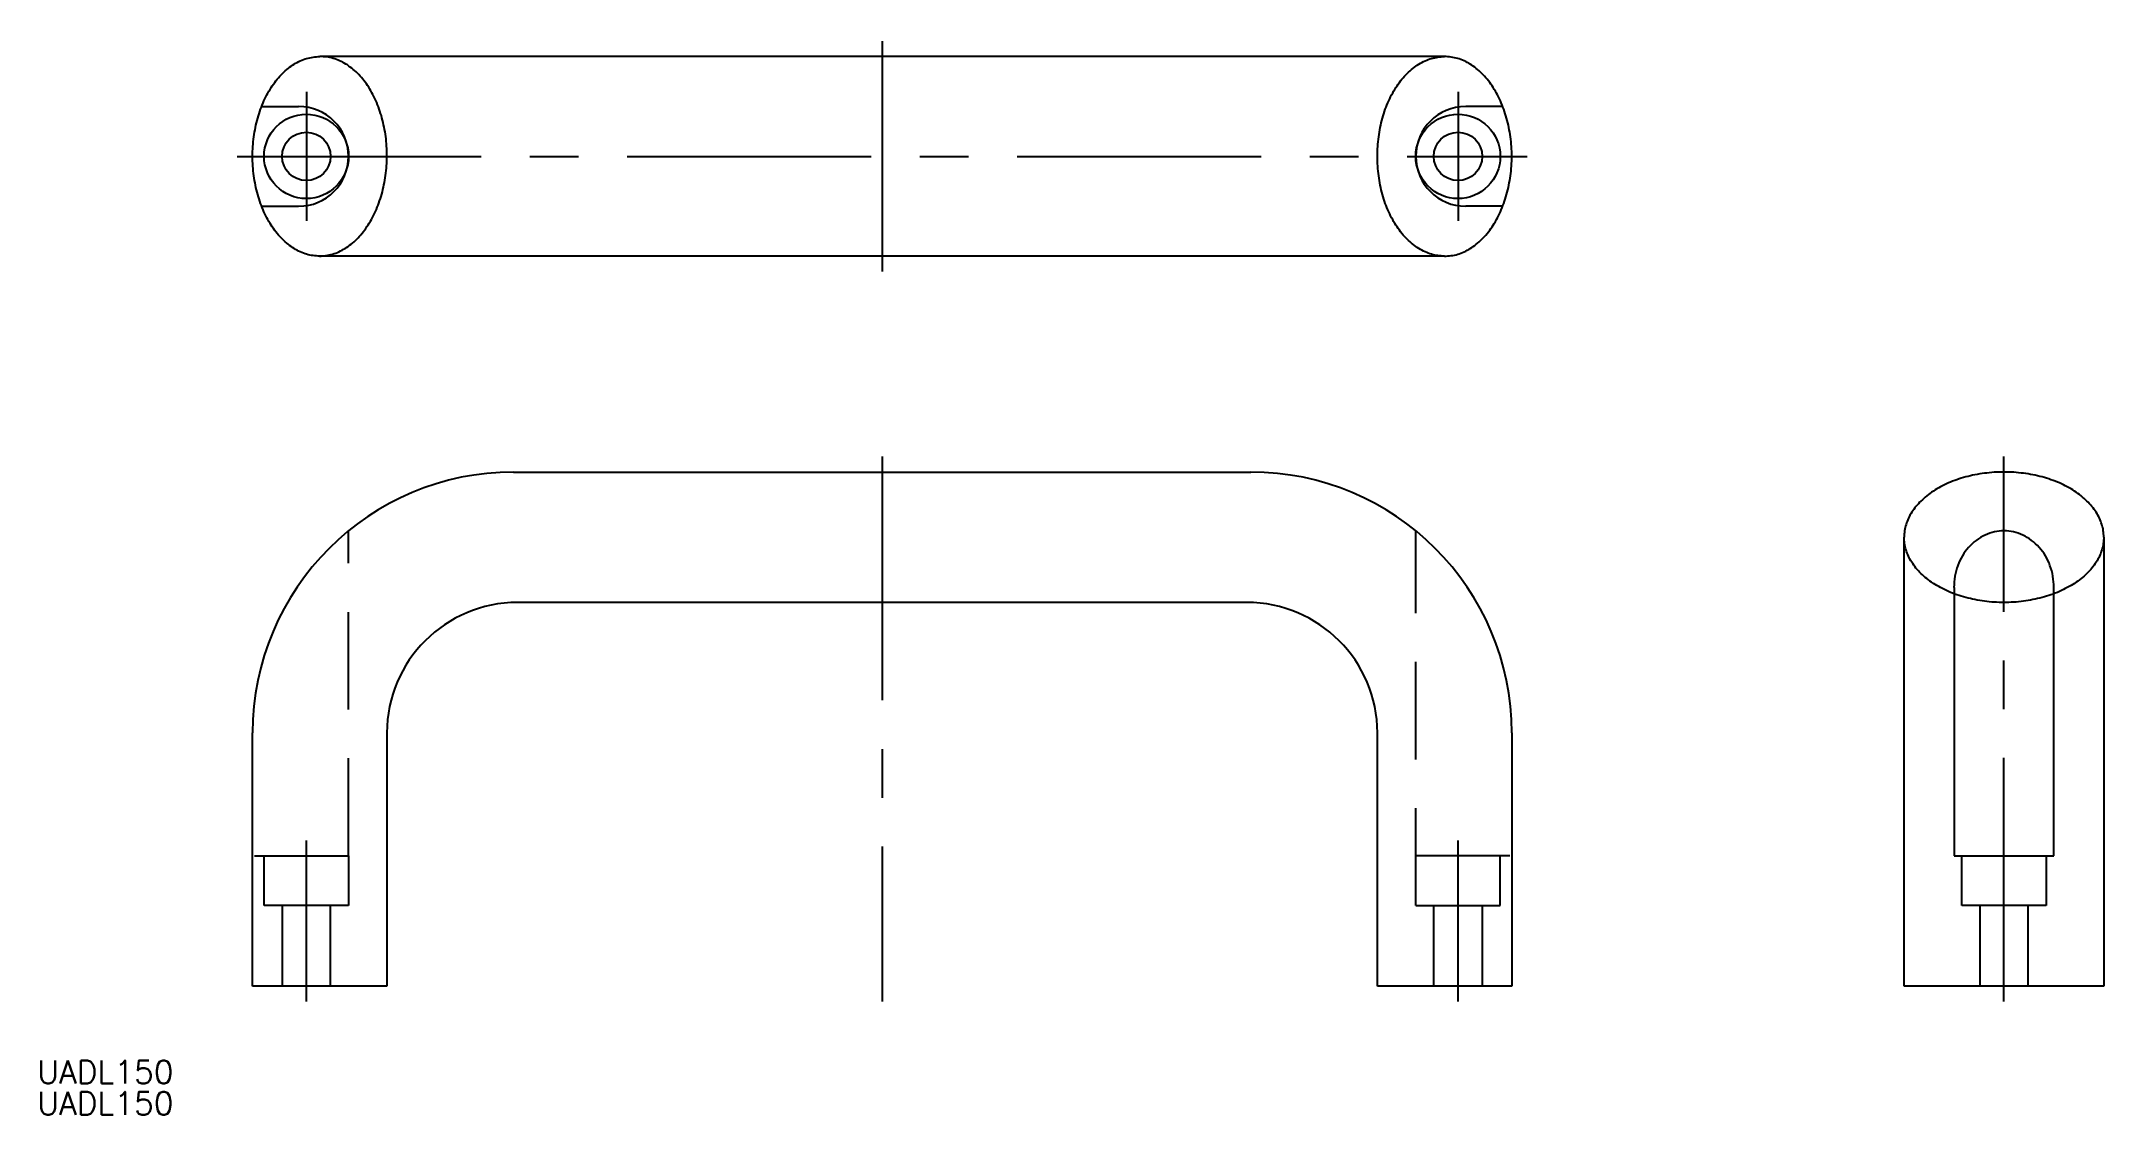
# Model space of a CAD drawing. Extents: x -28 to 241, y -17 to 123.
import ezdxf

# ---------------------------------------------------------------- set-up
doc = ezdxf.new("R2010")
doc.units = 0
doc.linetypes.add('CENTER', pattern=[50.8, 31.75, -6.35, 6.35, -6.35])
doc.linetypes.add('DASHED', pattern=[19.05, 12.7, -6.35])
doc.layers.get('0').update_dxf_attribs({"linetype": 'CONTINUOUS'})
doc.layers.add('CENTER', color=1, linetype='CENTER')
doc.styles.get("Standard").update_dxf_attribs({"font": 'txt.shx', "height": 3, "bigfont": 'bigfont.shx'})

msp = doc.modelspace()

# ---------------------------------------------------------------- linework, layer by layer
at = {"color": 7, "linetype": 'CONTINUOUS'}
for p, q in [((155.25, 121.13), (8.75, 121.13)), ((1.12, 114.63), (6, 114.63)), ((162.88, 114.63), (158, 114.63)), ((1.12, 101.63), (6, 101.63)), ((162.88, 101.63), (158, 101.63)), ((155.25, 95.13), (8.75, 95.13)), ((34, 67), (130, 67)), ((215.11, 0), (215.11, 58.5)), ((241.11, 58.5), (241.11, 0)), ((221.61, 51.96), (221.61, 17)), ((234.61, 17), (234.61, 51.96)), ((129.5, 50), (34.5, 50)), ((0, 0), (0, 33)), ((17.5, 33), (17.5, 0)), ((146.5, 0), (146.5, 33)), ((164, 33), (164, 0)), ((221.61, 17), (234.61, 17)), ((17.5, 0), (0, 0)), ((164, 0), (146.5, 0)), ((241.11, 0), (215.11, 0))]:
    msp.add_line(p, q, dxfattribs=at)
at = {"color": 3, "linetype": 'DASHED'}
for p, q in [((12.5, 17), (12.5, 59.34)), ((151.5, 10.5), (151.5, 59.34)), ((0.24, 17), (12.5, 17)), ((1.5, 10.5), (1.5, 17)), ((12.5, 17), (12.5, 10.5)), ((163.76, 17), (151.5, 17)), ((162.5, 10.5), (162.5, 17)), ((222.61, 10.5), (222.61, 17)), ((233.61, 17), (233.61, 10.5)), ((12.5, 10.5), (1.5, 10.5)), ((3.85, 10.5), (3.85, 0)), ((10.15, 0), (10.15, 10.5)), ((151.5, 10.5), (162.5, 10.5)), ((153.85, 0), (153.85, 10.5)), ((160.15, 10.5), (160.15, 0)), ((233.61, 10.5), (222.61, 10.5)), ((224.96, 10.5), (224.96, 0)), ((231.26, 0), (231.26, 10.5))]:
    msp.add_line(p, q, dxfattribs=at)
at = {"color": 7, "linetype": 'CONTINUOUS'}
for points in [[(8.75, 95.13, 0), (8.53, 95.14, 0), (8.32, 95.15, 0), (8.1, 95.17, 0), (7.89, 95.2, 0), (7.68, 95.23, 0), (7.46, 95.27, 0), (7.25, 95.32, 0), (7.04, 95.38, 0), (6.83, 95.45, 0), (6.62, 95.52, 0), (6.41, 95.6, 0), (6.21, 95.69, 0), (6, 95.79, 0), (5.8, 95.89, 0), (5.6, 96, 0), (5.4, 96.12, 0), (5.2, 96.25, 0), (5.01, 96.38, 0), (4.81, 96.52, 0), (4.62, 96.67, 0), (4.44, 96.82, 0), (4.25, 96.98, 0), (4.07, 97.15, 0), (3.89, 97.32, 0), (3.71, 97.5, 0), (3.54, 97.69, 0), (3.37, 97.88, 0), (3.2, 98.08, 0), (3.03, 98.29, 0), (2.87, 98.5, 0), (2.72, 98.72, 0), (2.56, 98.94, 0), (2.41, 99.17, 0), (2.27, 99.4, 0), (2.12, 99.64, 0), (1.99, 99.89, 0), (1.85, 100.14, 0), (1.72, 100.39, 0), (1.6, 100.65, 0), (1.47, 100.91, 0), (1.36, 101.18, 0), (1.24, 101.45, 0), (1.14, 101.73, 0), (1.03, 102, 0), (0.93, 102.29, 0), (0.84, 102.58, 0), (0.75, 102.86, 0), (0.67, 103.16, 0), (0.59, 103.45, 0), (0.51, 103.75, 0), (0.44, 104.06, 0), (0.38, 104.36, 0), (0.32, 104.67, 0), (0.26, 104.97, 0), (0.21, 105.28, 0), (0.17, 105.6, 0), (0.13, 105.91, 0), (0.09, 106.23, 0), (0.07, 106.54, 0), (0.04, 106.86, 0), (0.02, 107.18, 0), (0.01, 107.5, 0), (0, 107.81, 0), (0, 108.13, 0), (0, 108.45, 0), (0.01, 108.77, 0), (0.02, 109.09, 0), (0.04, 109.41, 0), (0.07, 109.72, 0), (0.09, 110.04, 0), (0.13, 110.36, 0), (0.17, 110.67, 0), (0.21, 110.98, 0), (0.26, 111.29, 0), (0.32, 111.6, 0), (0.38, 111.91, 0), (0.44, 112.21, 0), (0.51, 112.51, 0), (0.59, 112.81, 0), (0.67, 113.11, 0), (0.75, 113.4, 0), (0.84, 113.69, 0), (0.94, 113.98, 0), (1.03, 114.26, 0), (1.14, 114.54, 0), (1.25, 114.82, 0), (1.36, 115.09, 0), (1.48, 115.36, 0), (1.6, 115.62, 0), (1.72, 115.88, 0), (1.85, 116.13, 0), (1.99, 116.38, 0), (2.13, 116.62, 0), (2.27, 116.86, 0), (2.41, 117.1, 0), (2.56, 117.33, 0), (2.72, 117.55, 0), (2.88, 117.77, 0), (3.04, 117.98, 0), (3.2, 118.18, 0), (3.37, 118.38, 0), (3.54, 118.58, 0), (3.71, 118.76, 0), (3.89, 118.94, 0), (4.07, 119.12, 0), (4.25, 119.28, 0), (4.44, 119.44, 0), (4.63, 119.6, 0), (4.82, 119.75, 0), (5.01, 119.89, 0), (5.21, 120.02, 0), (5.4, 120.14, 0), (5.6, 120.26, 0), (5.8, 120.37, 0), (6.01, 120.48, 0), (6.21, 120.57, 0), (6.42, 120.66, 0), (6.63, 120.74, 0), (6.83, 120.82, 0), (7.04, 120.88, 0), (7.26, 120.94, 0), (7.47, 120.99, 0), (7.68, 121.03, 0), (7.89, 121.07, 0), (8.11, 121.1, 0), (8.32, 121.12, 0), (8.54, 121.13, 0), (8.75, 121.13, 0)], [(155.25, 95.13, 0), (155.47, 95.14, 0), (155.68, 95.15, 0), (155.89, 95.17, 0), (156.11, 95.2, 0), (156.32, 95.23, 0), (156.53, 95.27, 0), (156.75, 95.32, 0), (156.96, 95.38, 0), (157.17, 95.45, 0), (157.38, 95.52, 0), (157.58, 95.6, 0), (157.79, 95.69, 0), (158, 95.79, 0), (158.2, 95.89, 0), (158.4, 96, 0), (158.6, 96.12, 0), (158.8, 96.25, 0), (158.99, 96.38, 0), (159.18, 96.52, 0), (159.38, 96.67, 0), (159.56, 96.82, 0), (159.75, 96.98, 0), (159.93, 97.15, 0), (160.11, 97.32, 0), (160.29, 97.5, 0), (160.46, 97.69, 0), (160.63, 97.88, 0), (160.8, 98.08, 0), (160.97, 98.29, 0), (161.13, 98.5, 0), (161.28, 98.72, 0), (161.44, 98.94, 0), (161.59, 99.17, 0), (161.73, 99.4, 0), (161.88, 99.64, 0), (162.01, 99.89, 0), (162.15, 100.13, 0), (162.28, 100.39, 0), (162.4, 100.65, 0), (162.53, 100.91, 0), (162.64, 101.18, 0), (162.75, 101.45, 0), (162.86, 101.72, 0), (162.97, 102, 0), (163.07, 102.29, 0), (163.16, 102.57, 0), (163.25, 102.86, 0), (163.33, 103.16, 0), (163.41, 103.45, 0), (163.49, 103.75, 0), (163.56, 104.06, 0), (163.62, 104.36, 0), (163.68, 104.67, 0), (163.74, 104.97, 0), (163.79, 105.28, 0), (163.83, 105.6, 0), (163.87, 105.91, 0), (163.91, 106.22, 0), (163.93, 106.54, 0), (163.96, 106.86, 0), (163.98, 107.18, 0), (163.99, 107.5, 0), (164, 107.81, 0), (164, 108.13, 0), (164, 108.45, 0), (163.99, 108.77, 0), (163.98, 109.09, 0), (163.96, 109.41, 0), (163.93, 109.72, 0), (163.91, 110.04, 0), (163.87, 110.36, 0), (163.83, 110.67, 0), (163.79, 110.98, 0), (163.74, 111.29, 0), (163.68, 111.6, 0), (163.62, 111.91, 0), (163.56, 112.21, 0), (163.49, 112.51, 0), (163.41, 112.81, 0), (163.33, 113.11, 0), (163.25, 113.4, 0), (163.16, 113.69, 0), (163.07, 113.98, 0), (162.97, 114.26, 0), (162.86, 114.54, 0), (162.75, 114.82, 0), (162.64, 115.09, 0), (162.53, 115.36, 0), (162.4, 115.62, 0), (162.28, 115.88, 0), (162.15, 116.13, 0), (162.01, 116.38, 0), (161.88, 116.62, 0), (161.73, 116.86, 0), (161.59, 117.1, 0), (161.44, 117.33, 0), (161.28, 117.55, 0), (161.13, 117.77, 0), (160.97, 117.98, 0), (160.8, 118.18, 0), (160.63, 118.38, 0), (160.46, 118.57, 0), (160.29, 118.76, 0), (160.11, 118.94, 0), (159.93, 119.11, 0), (159.75, 119.28, 0), (159.56, 119.44, 0), (159.38, 119.6, 0), (159.18, 119.74, 0), (158.99, 119.88, 0), (158.8, 120.02, 0), (158.6, 120.14, 0), (158.4, 120.26, 0), (158.2, 120.37, 0), (158, 120.48, 0), (157.79, 120.57, 0), (157.58, 120.66, 0), (157.38, 120.74, 0), (157.17, 120.82, 0), (156.96, 120.88, 0), (156.75, 120.94, 0), (156.53, 120.99, 0), (156.32, 121.03, 0), (156.11, 121.07, 0), (155.89, 121.1, 0), (155.68, 121.12, 0), (155.47, 121.13, 0), (155.25, 121.13, 0)], [(241.1, 58.5, 0), (241.1, 58.71, 0), (241.09, 58.92, 0), (241.07, 59.13, 0), (241.04, 59.33, 0), (241.01, 59.54, 0), (240.97, 59.75, 0), (240.91, 59.95, 0), (240.86, 60.16, 0), (240.79, 60.36, 0), (240.72, 60.57, 0), (240.63, 60.77, 0), (240.55, 60.97, 0), (240.45, 61.17, 0), (240.34, 61.36, 0), (240.23, 61.56, 0), (240.12, 61.75, 0), (239.99, 61.94, 0), (239.86, 62.13, 0), (239.72, 62.32, 0), (239.57, 62.51, 0), (239.42, 62.69, 0), (239.26, 62.87, 0), (239.09, 63.05, 0), (238.91, 63.22, 0), (238.73, 63.39, 0), (238.55, 63.56, 0), (238.35, 63.73, 0), (238.16, 63.89, 0), (237.95, 64.05, 0), (237.74, 64.21, 0), (237.52, 64.36, 0), (237.3, 64.51, 0), (237.07, 64.66, 0), (236.84, 64.8, 0), (236.6, 64.94, 0), (236.35, 65.07, 0), (236.1, 65.2, 0), (235.85, 65.33, 0), (235.59, 65.45, 0), (235.33, 65.57, 0), (235.06, 65.68, 0), (234.79, 65.79, 0), (234.51, 65.9, 0), (234.23, 66, 0), (233.95, 66.09, 0), (233.66, 66.18, 0), (233.37, 66.27, 0), (233.08, 66.35, 0), (232.78, 66.43, 0), (232.49, 66.5, 0), (232.18, 66.57, 0), (231.88, 66.63, 0), (231.57, 66.69, 0), (231.26, 66.75, 0), (230.95, 66.79, 0), (230.64, 66.84, 0), (230.33, 66.87, 0), (230.01, 66.91, 0), (229.7, 66.94, 0), (229.38, 66.96, 0), (229.06, 66.98, 0), (228.74, 66.99, 0), (228.42, 67, 0), (228.1, 67, 0), (227.79, 67, 0), (227.47, 66.99, 0), (227.15, 66.98, 0), (226.83, 66.96, 0), (226.51, 66.94, 0), (226.2, 66.91, 0), (225.88, 66.87, 0), (225.57, 66.84, 0), (225.26, 66.79, 0), (224.95, 66.75, 0), (224.64, 66.69, 0), (224.33, 66.63, 0), (224.03, 66.57, 0), (223.73, 66.5, 0), (223.43, 66.43, 0), (223.13, 66.35, 0), (222.84, 66.27, 0), (222.55, 66.18, 0), (222.26, 66.09, 0), (221.98, 66, 0), (221.7, 65.9, 0), (221.42, 65.79, 0), (221.15, 65.68, 0), (220.88, 65.57, 0), (220.62, 65.45, 0), (220.36, 65.33, 0), (220.11, 65.2, 0), (219.86, 65.07, 0), (219.61, 64.94, 0), (219.38, 64.8, 0), (219.14, 64.66, 0), (218.91, 64.51, 0), (218.69, 64.36, 0), (218.47, 64.21, 0), (218.26, 64.05, 0), (218.06, 63.89, 0), (217.86, 63.73, 0), (217.66, 63.56, 0), (217.48, 63.39, 0), (217.3, 63.22, 0), (217.12, 63.05, 0), (216.96, 62.87, 0), (216.79, 62.69, 0), (216.64, 62.51, 0), (216.49, 62.32, 0), (216.35, 62.13, 0), (216.22, 61.94, 0), (216.09, 61.75, 0), (215.98, 61.56, 0), (215.87, 61.36, 0), (215.76, 61.17, 0), (215.66, 60.97, 0), (215.58, 60.77, 0), (215.5, 60.57, 0), (215.42, 60.36, 0), (215.35, 60.16, 0), (215.3, 59.95, 0), (215.25, 59.75, 0), (215.2, 59.54, 0), (215.17, 59.33, 0), (215.14, 59.13, 0), (215.12, 58.92, 0), (215.11, 58.71, 0), (215.1, 58.5, 0)]]:
    msp.add_polyline3d(points, dxfattribs=at)
at = {"color": 3, "linetype": 'DASHED'}
for points in [[(8.7, 95.13, 0), (8.92, 95.14, 0), (9.13, 95.15, 0), (9.35, 95.17, 0), (9.56, 95.2, 0), (9.78, 95.24, 0), (9.99, 95.28, 0), (10.2, 95.33, 0), (10.41, 95.39, 0), (10.62, 95.46, 0), (10.83, 95.53, 0), (11.04, 95.62, 0), (11.25, 95.71, 0), (11.45, 95.8, 0), (11.65, 95.91, 0), (11.86, 96.02, 0), (12.06, 96.14, 0), (12.25, 96.27, 0), (12.45, 96.4, 0), (12.64, 96.54, 0), (12.83, 96.69, 0), (13.02, 96.84, 0), (13.21, 97.01, 0), (13.39, 97.17, 0), (13.57, 97.35, 0), (13.75, 97.53, 0), (13.93, 97.72, 0), (14.1, 97.91, 0), (14.27, 98.11, 0), (14.43, 98.32, 0), (14.59, 98.53, 0), (14.75, 98.75, 0), (14.9, 98.97, 0), (15.06, 99.2, 0), (15.2, 99.44, 0), (15.35, 99.68, 0), (15.48, 99.92, 0), (15.62, 100.17, 0), (15.75, 100.42, 0), (15.88, 100.68, 0), (16, 100.95, 0), (16.12, 101.22, 0), (16.23, 101.49, 0), (16.34, 101.77, 0), (16.45, 102.05, 0), (16.55, 102.33, 0), (16.64, 102.62, 0), (16.73, 102.91, 0), (16.82, 103.2, 0), (16.9, 103.5, 0), (16.97, 103.8, 0), (17.04, 104.1, 0), (17.11, 104.4, 0), (17.17, 104.71, 0), (17.23, 105.02, 0), (17.28, 105.33, 0), (17.32, 105.64, 0), (17.36, 105.95, 0), (17.4, 106.27, 0), (17.43, 106.59, 0), (17.45, 106.9, 0), (17.47, 107.22, 0), (17.49, 107.54, 0), (17.5, 107.86, 0), (17.5, 108.18, 0), (17.5, 108.5, 0), (17.49, 108.82, 0), (17.48, 109.14, 0), (17.46, 109.45, 0), (17.44, 109.77, 0), (17.41, 110.09, 0), (17.38, 110.4, 0), (17.34, 110.71, 0), (17.3, 111.03, 0), (17.25, 111.34, 0), (17.2, 111.64, 0), (17.14, 111.95, 0), (17.07, 112.25, 0), (17, 112.56, 0), (16.93, 112.85, 0), (16.85, 113.15, 0), (16.77, 113.44, 0), (16.68, 113.73, 0), (16.59, 114.02, 0), (16.49, 114.3, 0), (16.39, 114.58, 0), (16.28, 114.86, 0), (16.17, 115.13, 0), (16.05, 115.39, 0), (15.93, 115.66, 0), (15.81, 115.91, 0), (15.68, 116.17, 0), (15.54, 116.42, 0), (15.41, 116.66, 0), (15.26, 116.9, 0), (15.12, 117.13, 0), (14.97, 117.36, 0), (14.82, 117.58, 0), (14.66, 117.8, 0), (14.5, 118.01, 0), (14.34, 118.21, 0), (14.17, 118.41, 0), (14, 118.6, 0), (13.83, 118.79, 0), (13.65, 118.97, 0), (13.47, 119.14, 0), (13.29, 119.31, 0), (13.1, 119.47, 0), (12.92, 119.62, 0), (12.73, 119.77, 0), (12.53, 119.9, 0), (12.34, 120.04, 0), (12.14, 120.16, 0), (11.94, 120.28, 0), (11.74, 120.39, 0), (11.54, 120.49, 0), (11.33, 120.59, 0), (11.13, 120.67, 0), (10.92, 120.75, 0), (10.71, 120.83, 0), (10.5, 120.89, 0), (10.29, 120.95, 0), (10.08, 121, 0), (9.87, 121.04, 0), (9.65, 121.08, 0), (9.44, 121.1, 0), (9.23, 121.12, 0), (9.01, 121.13, 0), (8.8, 121.13, 0)], [(155.25, 95.13, 0), (155.03, 95.14, 0), (154.82, 95.15, 0), (154.61, 95.17, 0), (154.39, 95.2, 0), (154.18, 95.23, 0), (153.97, 95.27, 0), (153.75, 95.32, 0), (153.54, 95.38, 0), (153.33, 95.45, 0), (153.12, 95.52, 0), (152.92, 95.6, 0), (152.71, 95.69, 0), (152.5, 95.79, 0), (152.3, 95.89, 0), (152.1, 96, 0), (151.9, 96.12, 0), (151.7, 96.25, 0), (151.51, 96.38, 0), (151.32, 96.52, 0), (151.12, 96.67, 0), (150.94, 96.82, 0), (150.75, 96.98, 0), (150.57, 97.15, 0), (150.39, 97.32, 0), (150.21, 97.5, 0), (150.04, 97.69, 0), (149.87, 97.88, 0), (149.7, 98.08, 0), (149.53, 98.29, 0), (149.37, 98.5, 0), (149.22, 98.72, 0), (149.06, 98.94, 0), (148.91, 99.17, 0), (148.77, 99.4, 0), (148.62, 99.64, 0), (148.49, 99.89, 0), (148.35, 100.13, 0), (148.22, 100.39, 0), (148.1, 100.65, 0), (147.97, 100.91, 0), (147.86, 101.18, 0), (147.75, 101.45, 0), (147.64, 101.72, 0), (147.53, 102, 0), (147.43, 102.29, 0), (147.34, 102.57, 0), (147.25, 102.86, 0), (147.17, 103.16, 0), (147.09, 103.45, 0), (147.01, 103.75, 0), (146.94, 104.06, 0), (146.88, 104.36, 0), (146.82, 104.67, 0), (146.76, 104.97, 0), (146.71, 105.28, 0), (146.67, 105.6, 0), (146.63, 105.91, 0), (146.59, 106.22, 0), (146.57, 106.54, 0), (146.54, 106.86, 0), (146.52, 107.18, 0), (146.51, 107.5, 0), (146.5, 107.81, 0), (146.5, 108.13, 0), (146.5, 108.45, 0), (146.51, 108.77, 0), (146.52, 109.09, 0), (146.54, 109.41, 0), (146.57, 109.72, 0), (146.59, 110.04, 0), (146.63, 110.36, 0), (146.67, 110.67, 0), (146.71, 110.98, 0), (146.76, 111.29, 0), (146.82, 111.6, 0), (146.88, 111.91, 0), (146.94, 112.21, 0), (147.01, 112.51, 0), (147.09, 112.81, 0), (147.17, 113.11, 0), (147.25, 113.4, 0), (147.34, 113.69, 0), (147.43, 113.98, 0), (147.53, 114.26, 0), (147.64, 114.54, 0), (147.75, 114.82, 0), (147.86, 115.09, 0), (147.97, 115.36, 0), (148.1, 115.62, 0), (148.22, 115.88, 0), (148.35, 116.13, 0), (148.49, 116.38, 0), (148.62, 116.62, 0), (148.77, 116.86, 0), (148.91, 117.1, 0), (149.06, 117.33, 0), (149.22, 117.55, 0), (149.37, 117.77, 0), (149.53, 117.98, 0), (149.7, 118.18, 0), (149.87, 118.38, 0), (150.04, 118.57, 0), (150.21, 118.76, 0), (150.39, 118.94, 0), (150.57, 119.11, 0), (150.75, 119.28, 0), (150.94, 119.44, 0), (151.12, 119.6, 0), (151.32, 119.74, 0), (151.51, 119.88, 0), (151.7, 120.02, 0), (151.9, 120.14, 0), (152.1, 120.26, 0), (152.3, 120.37, 0), (152.5, 120.48, 0), (152.71, 120.57, 0), (152.92, 120.66, 0), (153.12, 120.74, 0), (153.33, 120.82, 0), (153.54, 120.88, 0), (153.75, 120.94, 0), (153.97, 120.99, 0), (154.18, 121.03, 0), (154.39, 121.07, 0), (154.61, 121.1, 0), (154.82, 121.12, 0), (155.03, 121.13, 0), (155.25, 121.13, 0)], [(241.1, 58.5, 0), (241.1, 58.29, 0), (241.09, 58.08, 0), (241.07, 57.87, 0), (241.04, 57.67, 0), (241.01, 57.46, 0), (240.97, 57.25, 0), (240.91, 57.05, 0), (240.86, 56.84, 0), (240.79, 56.64, 0), (240.72, 56.43, 0), (240.63, 56.23, 0), (240.55, 56.03, 0), (240.45, 55.83, 0), (240.34, 55.64, 0), (240.23, 55.44, 0), (240.12, 55.25, 0), (239.99, 55.06, 0), (239.86, 54.87, 0), (239.72, 54.68, 0), (239.57, 54.49, 0), (239.42, 54.31, 0), (239.26, 54.13, 0), (239.09, 53.95, 0), (238.91, 53.78, 0), (238.73, 53.61, 0), (238.55, 53.44, 0), (238.35, 53.27, 0), (238.16, 53.11, 0), (237.95, 52.95, 0), (237.74, 52.79, 0), (237.52, 52.64, 0), (237.3, 52.49, 0), (237.07, 52.34, 0), (236.84, 52.2, 0), (236.6, 52.06, 0), (236.35, 51.93, 0), (236.1, 51.8, 0), (235.85, 51.67, 0), (235.59, 51.55, 0), (235.33, 51.43, 0), (235.06, 51.32, 0), (234.79, 51.21, 0), (234.51, 51.1, 0), (234.23, 51, 0), (233.95, 50.91, 0), (233.66, 50.82, 0), (233.37, 50.73, 0), (233.08, 50.65, 0), (232.78, 50.57, 0), (232.49, 50.5, 0), (232.18, 50.43, 0), (231.88, 50.37, 0), (231.57, 50.31, 0), (231.26, 50.25, 0), (230.95, 50.21, 0), (230.64, 50.16, 0), (230.33, 50.13, 0), (230.01, 50.09, 0), (229.7, 50.06, 0), (229.38, 50.04, 0), (229.06, 50.02, 0), (228.74, 50.01, 0), (228.42, 50, 0), (228.1, 50, 0), (227.79, 50, 0), (227.47, 50.01, 0), (227.15, 50.02, 0), (226.83, 50.04, 0), (226.51, 50.06, 0), (226.2, 50.09, 0), (225.88, 50.13, 0), (225.57, 50.16, 0), (225.26, 50.21, 0), (224.95, 50.25, 0), (224.64, 50.31, 0), (224.33, 50.37, 0), (224.03, 50.43, 0), (223.73, 50.5, 0), (223.43, 50.57, 0), (223.13, 50.65, 0), (222.84, 50.73, 0), (222.55, 50.82, 0), (222.26, 50.91, 0), (221.98, 51, 0), (221.7, 51.1, 0), (221.42, 51.21, 0), (221.15, 51.32, 0), (220.88, 51.43, 0), (220.62, 51.55, 0), (220.36, 51.67, 0), (220.11, 51.8, 0), (219.86, 51.93, 0), (219.61, 52.06, 0), (219.38, 52.2, 0), (219.14, 52.34, 0), (218.91, 52.49, 0), (218.69, 52.64, 0), (218.47, 52.79, 0), (218.26, 52.95, 0), (218.06, 53.11, 0), (217.86, 53.27, 0), (217.66, 53.44, 0), (217.48, 53.61, 0), (217.3, 53.78, 0), (217.12, 53.95, 0), (216.96, 54.13, 0), (216.79, 54.31, 0), (216.64, 54.49, 0), (216.49, 54.68, 0), (216.35, 54.87, 0), (216.22, 55.06, 0), (216.09, 55.25, 0), (215.98, 55.44, 0), (215.87, 55.64, 0), (215.76, 55.83, 0), (215.66, 56.03, 0), (215.58, 56.23, 0), (215.5, 56.43, 0), (215.42, 56.64, 0), (215.35, 56.84, 0), (215.3, 57.05, 0), (215.25, 57.25, 0), (215.2, 57.46, 0), (215.17, 57.67, 0), (215.14, 57.87, 0), (215.12, 58.08, 0), (215.11, 58.29, 0), (215.1, 58.5, 0)]]:
    msp.add_polyline3d(points, dxfattribs=at)
at = {"color": 7, "linetype": 'CONTINUOUS'}
for centre, radius in [((7, 108.13), 5.5), ((157, 108.13), 5.5), ((7, 108.13), 3.15), ((157, 108.13), 3.15)]:
    msp.add_circle(centre, radius, dxfattribs=at)
for centre, radius, start, end in [((6, 108.13), 6.5, 270, 90), ((158, 108.13), 6.5, 90, 270), ((34, 33), 34, 90, 180), ((130, 33), 34, 0, 90), ((228.11, 53.59), 5.74, 90, 115.1907), ((228.11, 53.59), 5.74, 64.8093, 90), ((229.06, 52.29), 7.4, 138.6396, 159.9599), ((228.48, 52.8), 6.62, 115.1907, 138.6396), ((227.73, 52.8), 6.62, 41.3604, 64.8093), ((227.15, 52.29), 7.4, 20.0401, 41.3604), ((229.97, 51.96), 8.37, 159.9599, 180), ((226.24, 51.96), 8.37, 0, 20.0401), ((34.5, 33), 17, 90, 180), ((129.5, 33), 17, 0, 90)]:
    msp.add_arc(centre, radius, start, end, dxfattribs=at)
at = {"layer": 'CENTER', "color": 1, "linetype": 'CENTER'}
for p, q in [((82, 123.13), (82, 93.13)), ((7, 116.55), (7, 99.71)), ((157, 116.55), (157, 99.71)), ((-2, 108.13), (166, 108.13)), ((82, 69), (82, -2)), ((228.11, -2), (228.11, 69)), ((7, -2), (7, 19)), ((157, -2), (157, 19))]:
    msp.add_line(p, q, dxfattribs=at)

# ---------------------------------------------------------------- texts
at = {"color": 7, "linetype": 'CONTINUOUS'}
for p in [(-28.04, -12.68), (-28.04, -16.76)]:
    msp.add_text('UADL150', height=3, dxfattribs=at).set_placement(p)

doc.saveas('drawing.dxf')
